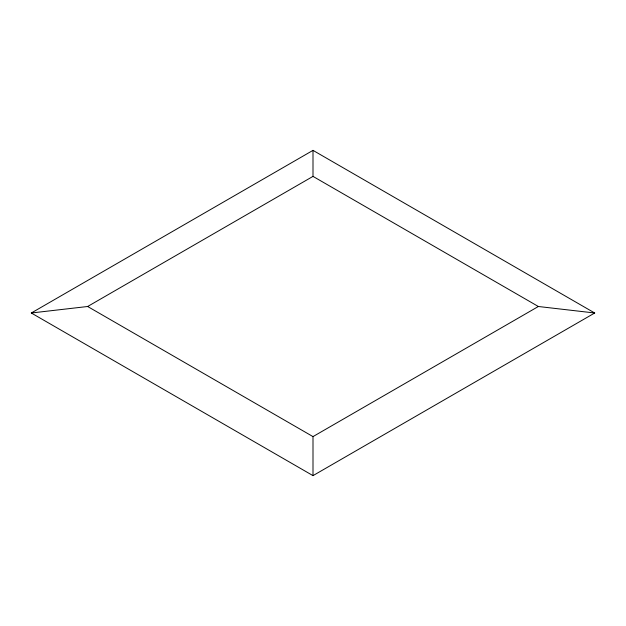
<?xml version="1.0" encoding="UTF-8"?>
<svg xmlns="http://www.w3.org/2000/svg" width="626" height="626" viewBox="0 0 626 626"><rect width="100%" height="100%" fill="white"/><g stroke="black" fill="none" stroke-linecap="round" stroke-linejoin="round"><path stroke-width="0.94" d="M31.3 313L313 150.365L594.7 313L313 475.635L31.3 313L87.64 306.497L313 176.383L538.36 306.497L594.7 313M87.64 306.497L313 436.604L538.36 306.497M313 150.365L313 176.383M313 436.604L313 475.635"/></g></svg>
